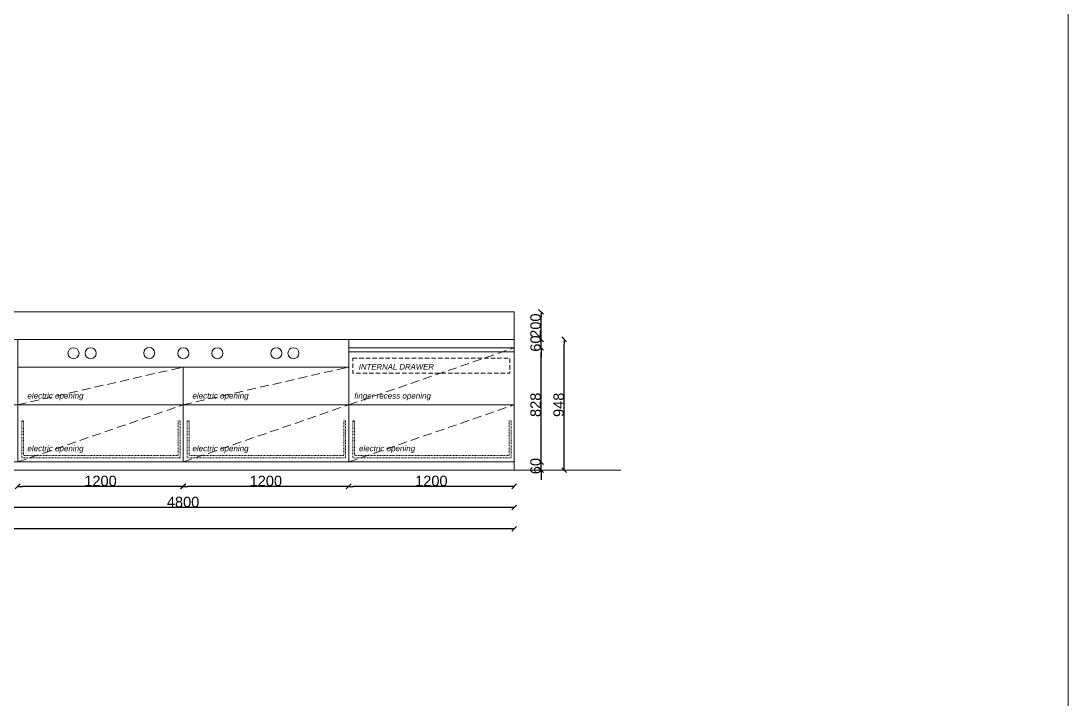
# Model space of a CAD drawing. Header units: millimetres. Extents: x -19300 to 8600, y 27389 to 46650.
# Drawn here: x 1009 to 8600, y 36819 to 41734 of the extents above; entities that cross this region are included whole.
import ezdxf

# ---------------------------------------------------------------- set-up
doc = ezdxf.new("R2010")
doc.units = ezdxf.units.MM
doc.header["$LTSCALE"] = 50
doc.header["$PDMODE"] = 1
doc.header["$PDSIZE"] = -2
for name, pattern in [('[LP] Type-1', [0.212, 0.106, -0.106]), ('TRATTEGGIATAX255', [0.9525, 0.635, -0.3175]), ('TRATTEGGIATAX2SSSS', [1.905, 1.27, -0.635])]:
    doc.linetypes.add(name, pattern=pattern)
doc.layers.get('0').update_dxf_attribs({"lineweight": 18})
doc.layers.get('Defpoints').update_dxf_attribs({"lineweight": 25})
for name, color, linetype, lineweight in [('DADA_FURNITURES', 7, 'Continuous', 13), ('DADA_TEXT', 7, 'Continuous', 9), ('Quote', 7, 'Continuous', 5)]:
    doc.layers.add(name, color=color, linetype=linetype, lineweight=lineweight)
doc.styles.add('Arial', font='arial.ttf')
doc.styles.add('Helvetica', font='')
doc.styles.add('Helvetica (italic)', font='ariali.ttf')
doc.styles.get('Helvetica').set_extended_font_data('Helvetica')
doc.dimstyles.new('M&C_quote arredo', dxfattribs={"dimtxt": 50.344329, "dimasz": 35.34668, "dimexe": 0, "dimexo": 0, "dimgap": 0.5, "dimtad": 1, "dimdec": 0, "dimtxsty": 'Arial', "dimblk": 'VW_SLASH', "dimblk1": 'VW_SLASH', "dimblk2": 'VW_SLASH', "dimcen": 0, "dimse1": 1, "dimse2": 1, "dimazin": 0, "dimtfac": 1, "dimtdec": 0, "dimtix": 1, "dimtmove": 0, "dimatfit": 0, "dimldrblk": 'VW_SLASH', "dimfxl": 0, "dimfxlon": 1, "dimfrac": 2, "dimtolj": 1, "dimarcsym": 0})

# ---------------------------------------------------------------- blocks, each defined once
blk = doc.blocks.new('VW_SLASH')
at = {"color": 0, "linetype": 'ByBlock', "lineweight": -2, "transparency": 16777216}
blk.add_line((0, 0), (-1, 0), dxfattribs=at)
at = {"color": 0, "linetype": 'Continuous', "lineweight": -2, "transparency": 16777216, "flags": 128}
blk.add_lwpolyline([(0.5, 0.5), (-0.5, -0.5)], dxfattribs=at)
blk = doc.blocks.new('*D118')
at = {"layer": 'Defpoints', "color": 0, "transparency": 16777216}
for p in [(985.5, 38537.7), (2185.5, 38537.7), (985.5, 38360.2)]:
    blk.add_point(p, dxfattribs=at)
at = {"layer": 'Quote', "color": 0, "linetype": 'Continuous', "lineweight": -2, "transparency": 16777216}
blk.add_line((2150.2, 38360.2), (1020.8, 38360.2), dxfattribs=at)
at = {"layer": 'Quote', "color": 0, "lineweight": -2, "transparency": 16777216, "xscale": 35.3466796875, "yscale": 35.3466796875, "zscale": 35.3466796875, "rotation": 180}
blk.add_blockref('VW_SLASH', (985.5, 38360.2), dxfattribs=at)
at = {"layer": 'Quote', "color": 0, "lineweight": -2, "transparency": 16777216, "xscale": 35.3466796875, "yscale": 35.3466796875, "zscale": 35.3466796875}
blk.add_blockref('VW_SLASH', (2185.5, 38360.2), dxfattribs=at)
at = {"layer": 'Quote', "color": 0, "lineweight": 5, "transparency": 16777216, "insert": (1585.5, 38399.5), "char_height": 75.65, "attachment_point": 5, "style": 'Helvetica'}
blk.add_mtext('\\A1;1200', dxfattribs=at)
blk = doc.blocks.new('*D119')
at = {"layer": 'Defpoints', "color": 0, "transparency": 16777216}
for p in [(2184, 38609.5), (3384, 38609.5), (2184, 38360.2)]:
    blk.add_point(p, dxfattribs=at)
at = {"layer": 'Quote', "color": 0, "linetype": 'Continuous', "lineweight": -2, "transparency": 16777216}
blk.add_line((3348.7, 38360.2), (2219.3, 38360.2), dxfattribs=at)
at = {"layer": 'Quote', "color": 0, "lineweight": -2, "transparency": 16777216, "xscale": 35.3466796875, "yscale": 35.3466796875, "zscale": 35.3466796875, "rotation": 180}
blk.add_blockref('VW_SLASH', (2184, 38360.2), dxfattribs=at)
at = {"layer": 'Quote', "color": 0, "lineweight": -2, "transparency": 16777216, "xscale": 35.3466796875, "yscale": 35.3466796875, "zscale": 35.3466796875}
blk.add_blockref('VW_SLASH', (3384, 38360.2), dxfattribs=at)
at = {"layer": 'Quote', "color": 0, "lineweight": 5, "transparency": 16777216, "insert": (2784, 38399.5), "char_height": 75.65, "attachment_point": 5, "style": 'Helvetica'}
blk.add_mtext('\\A1;1200', dxfattribs=at)
blk = doc.blocks.new('*D120')
at = {"layer": 'Defpoints', "color": 0, "transparency": 16777216}
for p in [(3384, 38609.5), (4584, 38609.5), (3384, 38360.2)]:
    blk.add_point(p, dxfattribs=at)
at = {"layer": 'Quote', "color": 0, "linetype": 'Continuous', "lineweight": -2, "transparency": 16777216}
blk.add_line((4548.7, 38360.2), (3419.3, 38360.2), dxfattribs=at)
at = {"layer": 'Quote', "color": 0, "lineweight": -2, "transparency": 16777216, "xscale": 35.3466796875, "yscale": 35.3466796875, "zscale": 35.3466796875, "rotation": 180}
blk.add_blockref('VW_SLASH', (3384, 38360.2), dxfattribs=at)
at = {"layer": 'Quote', "color": 0, "lineweight": -2, "transparency": 16777216, "xscale": 35.3466796875, "yscale": 35.3466796875, "zscale": 35.3466796875}
blk.add_blockref('VW_SLASH', (4584, 38360.2), dxfattribs=at)
at = {"layer": 'Quote', "color": 0, "lineweight": 5, "transparency": 16777216, "insert": (3984, 38399.5), "char_height": 75.65, "attachment_point": 5, "style": 'Helvetica'}
blk.add_mtext('\\A1;1200', dxfattribs=at)
blk = doc.blocks.new('*D121')
at = {"layer": 'Defpoints', "color": 0, "transparency": 16777216}
for p in [(-216, 38813.5), (4584, 38813.5), (-216, 38207.5)]:
    blk.add_point(p, dxfattribs=at)
at = {"layer": 'Quote', "color": 0, "linetype": 'Continuous', "lineweight": -2, "transparency": 16777216}
blk.add_line((4548.7, 38207.5), (-180.7, 38207.5), dxfattribs=at)
at = {"layer": 'Quote', "color": 0, "lineweight": -2, "transparency": 16777216, "xscale": 35.3466796875, "yscale": 35.3466796875, "zscale": 35.3466796875, "rotation": 180}
blk.add_blockref('VW_SLASH', (-216, 38207.5), dxfattribs=at)
at = {"layer": 'Quote', "color": 0, "lineweight": -2, "transparency": 16777216, "xscale": 35.3466796875, "yscale": 35.3466796875, "zscale": 35.3466796875}
blk.add_blockref('VW_SLASH', (4584, 38207.5), dxfattribs=at)
at = {"layer": 'Quote', "color": 0, "lineweight": 5, "transparency": 16777216, "insert": (2184, 38246.8), "char_height": 75.65, "attachment_point": 5, "style": 'Helvetica'}
blk.add_mtext('\\A1;4800', dxfattribs=at)
blk = doc.blocks.new('*D122')
at = {"layer": 'Defpoints', "color": 0, "transparency": 16777216}
for p in [(-3903.5, 38820.8), (4584, 38820.8), (-3903.5, 38052.6)]:
    blk.add_point(p, dxfattribs=at)
at = {"layer": 'Quote', "color": 0, "linetype": 'Continuous', "lineweight": -2, "transparency": 16777216}
blk.add_line((4548.7, 38052.6), (-3868.2, 38052.6), dxfattribs=at)
at = {"layer": 'Quote', "color": 0, "lineweight": -2, "transparency": 16777216, "xscale": 35.3466796875, "yscale": 35.3466796875, "zscale": 35.3466796875, "rotation": 180}
blk.add_blockref('VW_SLASH', (-3903.5, 38052.6), dxfattribs=at)
at = {"layer": 'Quote', "color": 0, "lineweight": -2, "transparency": 16777216, "xscale": 35.3466796875, "yscale": 35.3466796875, "zscale": 35.3466796875}
blk.add_blockref('VW_SLASH', (4584, 38052.6), dxfattribs=at)
at = {"layer": 'Quote', "color": 0, "lineweight": 5, "transparency": 16777216, "insert": (340.2, 38092), "char_height": 75.65, "attachment_point": 5, "style": 'Helvetica'}
blk.add_mtext('\\A1;8488', dxfattribs=at)
blk = doc.blocks.new('*D123')
at = {"layer": 'Defpoints', "color": 0, "transparency": 16777216}
for p in [(4585.5, 39425.7), (4779.2, 39425.7), (4585.5, 39365.7)]:
    blk.add_point(p, dxfattribs=at)
at = {"layer": 'Quote', "color": 0, "linetype": 'Continuous', "lineweight": -2, "transparency": 16777216}
for p, q in [((4779.2, 39461), (4779.2, 39496.4)), ((4779.2, 39365.7), (4779.2, 39425.7)), ((4779.2, 39330.4), (4779.2, 39295))]:
    blk.add_line(p, q, dxfattribs=at)
at = {"layer": 'Quote', "color": 0, "lineweight": -2, "transparency": 16777216, "xscale": 35.3466796875, "yscale": 35.3466796875, "zscale": 35.3466796875}
for p, rotation in [((4779.2, 39425.7), 270), ((4779.2, 39365.7), 90)]:
    blk.add_blockref('VW_SLASH', p, dxfattribs=dict(at, rotation=rotation))
at = {"layer": 'Quote', "color": 0, "lineweight": 5, "transparency": 16777216, "insert": (4739.8, 39395.7), "char_height": 75.65, "attachment_point": 5, "rotation": 90, "style": 'Helvetica'}
blk.add_mtext('\\A1;60', dxfattribs=at)
blk = doc.blocks.new('*D124')
at = {"layer": 'Defpoints', "color": 0, "transparency": 16777216}
for p in [(4585.5, 39365.7), (4779.2, 39365.7), (4585.5, 38537.7)]:
    blk.add_point(p, dxfattribs=at)
at = {"layer": 'Quote', "color": 0, "linetype": 'Continuous', "lineweight": -2, "transparency": 16777216}
blk.add_line((4779.2, 38573), (4779.2, 39330.4), dxfattribs=at)
at = {"layer": 'Quote', "color": 0, "lineweight": -2, "transparency": 16777216, "xscale": 35.3466796875, "yscale": 35.3466796875, "zscale": 35.3466796875}
for p, rotation in [((4779.2, 39365.7), 90), ((4779.2, 38537.7), 270)]:
    blk.add_blockref('VW_SLASH', p, dxfattribs=dict(at, rotation=rotation))
at = {"layer": 'Quote', "color": 0, "lineweight": 5, "transparency": 16777216, "insert": (4739.8, 38951.7), "char_height": 75.65, "attachment_point": 5, "rotation": 90, "style": 'Helvetica'}
blk.add_mtext('\\A1;828', dxfattribs=at)
blk = doc.blocks.new('*D125')
at = {"layer": 'Defpoints', "color": 0, "transparency": 16777216}
for p in [(4585.5, 38537.7), (4779.2, 38537.7), (4585.5, 38477.7)]:
    blk.add_point(p, dxfattribs=at)
at = {"layer": 'Quote', "color": 0, "linetype": 'Continuous', "lineweight": -2, "transparency": 16777216}
for p, q in [((4779.2, 38573), (4779.2, 38608.4)), ((4779.2, 38477.7), (4779.2, 38537.7)), ((4779.2, 38442.4), (4779.2, 38407))]:
    blk.add_line(p, q, dxfattribs=at)
at = {"layer": 'Quote', "color": 0, "lineweight": -2, "transparency": 16777216, "xscale": 35.3466796875, "yscale": 35.3466796875, "zscale": 35.3466796875}
for p, rotation in [((4779.2, 38537.7), 270), ((4779.2, 38477.7), 90)]:
    blk.add_blockref('VW_SLASH', p, dxfattribs=dict(at, rotation=rotation))
at = {"layer": 'Quote', "color": 0, "lineweight": 5, "transparency": 16777216, "insert": (4739.8, 38507.7), "char_height": 75.65, "attachment_point": 5, "rotation": 90, "style": 'Helvetica'}
blk.add_mtext('\\A1;60', dxfattribs=at)
blk = doc.blocks.new('*D126')
at = {"layer": 'Defpoints', "color": 0, "transparency": 16777216}
for p in [(4585.5, 39425.7), (4946.5, 39425.7), (4585.5, 38477.7)]:
    blk.add_point(p, dxfattribs=at)
at = {"layer": 'Quote', "color": 0, "linetype": 'Continuous', "lineweight": -2, "transparency": 16777216}
blk.add_line((4946.5, 38513), (4946.5, 39390.4), dxfattribs=at)
at = {"layer": 'Quote', "color": 0, "lineweight": -2, "transparency": 16777216, "xscale": 35.3466796875, "yscale": 35.3466796875, "zscale": 35.3466796875}
for p, rotation in [((4946.5, 39425.7), 90), ((4946.5, 38477.7), 270)]:
    blk.add_blockref('VW_SLASH', p, dxfattribs=dict(at, rotation=rotation))
at = {"layer": 'Quote', "color": 0, "lineweight": 5, "transparency": 16777216, "insert": (4907.2, 38951.7), "char_height": 75.65, "attachment_point": 5, "rotation": 90, "style": 'Helvetica'}
blk.add_mtext('\\A1;948', dxfattribs=at)
blk = doc.blocks.new('*D205')
at = {"layer": 'Defpoints', "color": 0, "transparency": 16777216}
for p in [(4585.5, 39625.7), (4779.2, 39625.7), (4585.5, 39425.7)]:
    blk.add_point(p, dxfattribs=at)
at = {"layer": 'Quote', "color": 0, "linetype": 'Continuous', "lineweight": -2, "transparency": 16777216}
blk.add_line((4779.2, 39461), (4779.2, 39590.4), dxfattribs=at)
at = {"layer": 'Quote', "color": 0, "lineweight": -2, "transparency": 16777216, "xscale": 35.3466796875, "yscale": 35.3466796875, "zscale": 35.3466796875}
for p, rotation in [((4779.2, 39625.7), 90), ((4779.2, 39425.7), 270)]:
    blk.add_blockref('VW_SLASH', p, dxfattribs=dict(at, rotation=rotation))
at = {"layer": 'Quote', "color": 0, "lineweight": 5, "transparency": 16777216, "insert": (4739.8, 39525.7), "char_height": 75.65, "attachment_point": 5, "rotation": 90, "style": 'Helvetica'}
blk.add_mtext('\\A1;200', dxfattribs=at)

msp = doc.modelspace()

# ---------------------------------------------------------------- linework, layer by layer
at = {"color": 8, "linetype": 'Continuous', "true_color": 0x808080}
for centre in [(1389.7, 39325.7), (1514.3, 39325.7), (1938.4, 39327.2), (2185.5, 39325.7), (2432, 39325.7), (2859.7, 39325.7), (2984.3, 39325.7)]:
    msp.add_circle(centre, 40, dxfattribs=at)
at = {"layer": 'DADA_FURNITURES', "color": 7, "linetype": 'Continuous', "lineweight": 5, "transparency": 33554687}
for p, q in [((4585.5, 38951.7), (-214.5, 38951.7)), ((5356.7, 38477.7), (-4654.7, 38477.7))]:
    msp.add_line(p, q, dxfattribs=at)
at = {"layer": 'DADA_FURNITURES', "color": 7, "linetype": 'Continuous', "lineweight": 5, "transparency": 33554687, "flags": 128}
for points in [[(-19300, 46650), (8600, 46650), (8600, 27389.2), (-19300, 27389.2)], [(-214.5, 39625.7), (4585.5, 39625.7), (4585.5, 39425.7), (-214.5, 39425.7)], [(985.5, 39425.7), (3385.5, 39425.7), (3385.5, 39225.7), (985.5, 39225.7)], [(3385.5, 39425.7), (4585.5, 39425.7), (4585.5, 39365.7), (3385.5, 39365.7)], [(3385.5, 39365.7), (4585.5, 39365.7), (4585.5, 39335.7), (3385.5, 39335.7)], [(3385.5, 39335.7), (4585.5, 39335.7), (4585.5, 38537.7), (3385.5, 38537.7)], [(985.5, 39225.7), (2185.5, 39225.7), (2185.5, 38537.7), (985.5, 38537.7)], [(2185.5, 39225.7), (3385.5, 39225.7), (3385.5, 38537.7), (2185.5, 38537.7)], [(2185.5, 39225.7), (3385.5, 39225.7), (3385.5, 38537.7), (2185.5, 38537.7)], [(-214.5, 38537.7), (4585.5, 38537.7), (4585.5, 38477.7), (-214.5, 38477.7)]]:
    msp.add_lwpolyline(points, close=True, dxfattribs=at)
at = {"layer": 'DADA_FURNITURES', "color": 7, "linetype": '[LP] Type-1', "flags": 128}
for points in [[(2162.3, 38835.9), (2148.6, 38835.9), (2148.6, 38583.8), (1027.6, 38583.8), (1027.6, 38835.9), (1014, 38835.9), (1014, 38567.7), (2162.3, 38567.7)], [(3362.3, 38835.9), (3348.6, 38835.9), (3348.6, 38583.8), (2227.6, 38583.8), (2227.6, 38835.9), (2214, 38835.9), (2214, 38567.7), (3362.3, 38567.7)], [(4562.3, 38835.9), (4548.6, 38835.9), (4548.6, 38583.8), (3427.6, 38583.8), (3427.6, 38835.9), (3414, 38835.9), (3414, 38567.7), (4562.3, 38567.7)]]:
    msp.add_lwpolyline(points, close=True, dxfattribs=at)
at = {"layer": 'Quote', "linetype": 'TRATTEGGIATAX2SSSS', "lineweight": 13, "transparency": 33554687}
for p, q in [((3385.5, 38951.7), (4585.5, 39365.7)), ((985.5, 38951.7), (2185.5, 39225.7)), ((2185.5, 38951.7), (3385.5, 39225.7)), ((985.5, 38537.7), (2185.5, 38951.7)), ((2185.5, 38537.7), (3385.5, 38951.7)), ((3385.5, 38537.7), (4585.5, 38951.7))]:
    msp.add_line(p, q, dxfattribs=at)
at = {"layer": 'Quote', "linetype": 'TRATTEGGIATAX255', "lineweight": 13, "transparency": 33554687, "flags": 128}
msp.add_lwpolyline([(3414, 39291.1), (4554, 39291.1), (4554, 39181.1), (3414, 39181.1)], close=True, dxfattribs=at)

# ---------------------------------------------------------------- texts
at = {"layer": 'DADA_FURNITURES', "insert": (3457.7, 39207.1), "char_height": 40.349, "attachment_point": 7, "line_spacing_factor": 0.870916, "style": 'Helvetica (italic)'}
msp.add_mtext('INTERNAL DRAWER', dxfattribs=at)
at = {"layer": 'DADA_TEXT', "color": 7, "char_height": 41.61, "attachment_point": 3, "line_spacing_factor": 0.965171, "style": 'Helvetica (italic)'}
for s, insert in [('electric opening', (1462.6, 39038.8)), ('electric opening', (2659.1, 39038.8)), ('finger recess opening', (3981.1, 39038.5)), ('electric opening', (1462.6, 38656.6)), ('electric opening', (2659.1, 38656.6)), ('electric opening', (3866.3, 38656.6))]:
    msp.add_mtext(s, dxfattribs=dict(at, insert=insert))

# ---------------------------------------------------------------- dimensions: what is measured, and where the dimension line sits
at = {"layer": 'Quote', "color": 7, "linetype": 'Continuous', "lineweight": 5, "transparency": 33554687}
for base, p1, p2, picture, middle in [((4779.2, 39625.7), (4585.5, 39425.7), (4585.5, 39625.7), '*D205', (4739.8, 39525.7)), ((4779.2, 39425.7), (4585.5, 39365.7), (4585.5, 39425.7), '*D123', (4739.8, 39395.7)), ((4946.5, 39425.7), (4585.5, 38477.7), (4585.5, 39425.7), '*D126', (4907.2, 38951.7)), ((4779.2, 39365.7), (4585.5, 38537.7), (4585.5, 39365.7), '*D124', (4739.8, 38951.7)), ((4779.2, 38537.7), (4585.5, 38477.7), (4585.5, 38537.7), '*D125', (4739.8, 38507.7))]:
    dim = msp.add_linear_dim(base=base, p1=p1, p2=p2, angle=270, dimstyle='M&C_quote arredo', override={"dimtxt": 75.654297, "dimgap": 0.5, "dimpost": '<>', "dimtxsty": 'Helvetica', "dimtmove": 2}, dxfattribs=at)
    dim.commit()
    dim.dimension.update_dxf_attribs({"geometry": picture, "text_midpoint": middle})
for base, p1, p2, picture, middle in [((-3903.5, 38052.6068149), (4584, 38820.7549176), (-3903.5, 38820.7549176), '*D122', (340.25, 38091.9563187)), ((-216, 38207.5), (4584, 38813.5), (-216, 38813.5), '*D121', (2184, 38246.8)), ((2184, 38360.2), (3384, 38609.5), (2184, 38609.5), '*D119', (2784, 38399.5)), ((3384, 38360.2), (4584, 38609.5), (3384, 38609.5), '*D120', (3984, 38399.5)), ((985.5, 38360.2), (2185.5, 38537.7), (985.5, 38537.7), '*D118', (1585.5, 38399.5))]:
    dim = msp.add_linear_dim(base=base, p1=p1, p2=p2, dimstyle='M&C_quote arredo', override={"dimtxt": 75.654297, "dimgap": 0.5, "dimpost": '<>', "dimtxsty": 'Helvetica', "dimtmove": 2}, dxfattribs=at)
    dim.commit()
    dim.dimension.update_dxf_attribs({"geometry": picture, "text_midpoint": middle})

doc.saveas('drawing.dxf')
